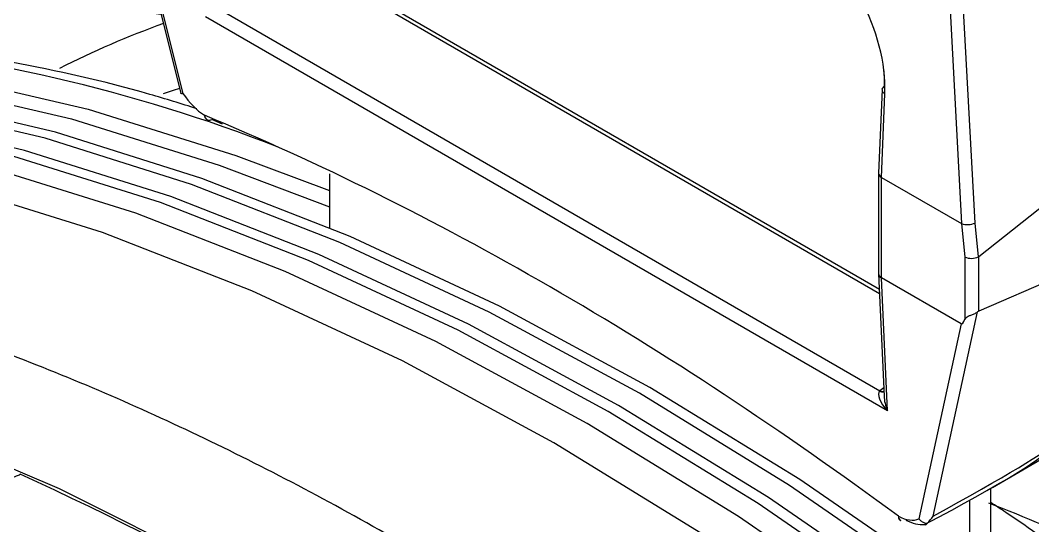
# Model space of a CAD drawing. Extents: x 17.3 to 113.1, y 4.8 to 84.5.
# Drawn here: x 80.384 to 81.413, y 68.89 to 69.403 of the extents above; entities that cross this region are included whole.
import ezdxf

# ---------------------------------------------------------------- set-up
doc = ezdxf.new("R2010")
doc.units = 0
doc.header["$MEASUREMENT"] = 0
doc.layers.add('OBJECT', color=7, linetype='CONTINUOUS')

msp = doc.modelspace()

# ---------------------------------------------------------------- linework, layer by layer
at = {"layer": 'OBJECT'}
for p, q in [((80.478, 69.6051), (80.5471, 69.3289)), ((80.4843, 69.5886), (80.5493, 69.3284)), ((81.3209, 69.5591), (81.3404, 69.1964)), ((81.354, 69.197), (81.3346, 69.5594)), ((81.257, 69.1253), (80.6847, 69.4557)), ((81.2568, 69.1296), (80.6903, 69.4566)), ((81.265, 69.0063), (80.5723, 69.4062)), ((80.5929, 69.4104), (81.2573, 69.0268)), ((81.2595, 69.3324), (81.2561, 69.2475)), ((81.259, 69.2434), (81.2625, 69.3283)), ((80.5894, 69.2975), (80.5788, 69.302)), ((81.3577, 69.1629), (81.4855, 69.2641)), ((80.6982, 69.2469), (80.6982, 69.1923)), ((81.2561, 69.2474), (81.2561, 69.1455)), ((81.259, 69.2434), (81.3403, 69.1964)), ((81.259, 69.1413), (81.259, 69.2434)), ((81.259, 69.2434), (81.259, 69.2434)), ((81.3575, 69.1628), (81.354, 69.197)), ((81.3403, 69.1964), (81.3437, 69.1625)), ((81.3437, 69.1625), (81.3437, 69.0992)), ((81.3577, 69.1077), (81.3577, 69.1629)), ((81.4855, 69.1625), (81.3577, 69.1077)), ((81.2561, 69.1453), (81.2616, 69.0213)), ((81.34, 69.0946), (81.259, 69.1413)), ((81.259, 69.1413), (81.259, 69.1413)), ((81.265, 69.0063), (81.259, 69.1413)), ((81.3116, 68.8996), (81.3566, 69.107)), ((81.34, 69.0946), (81.297, 68.8967)), ((81.2612, 69.0299), (81.2573, 69.0268)), ((81.3719, 68.9287), (81.4254, 68.9596)), ((81.37, 68.801), (81.37, 68.9276)), ((81.3488, 68.8168), (81.3488, 68.9157))]:
    msp.add_line(p, q, dxfattribs=at)
at = {"layer": 'OBJECT', "flags": 128}
for points in [[(79.7535, 69.3566), (79.8848, 69.3733), (80.021, 69.3772), (80.1615, 69.3684), (80.3058, 69.3468), (80.4531, 69.3125), (80.603, 69.2657), (80.6982, 69.23)], [(79.7366, 69.3468), (79.8679, 69.3635), (80.004, 69.3674), (80.1445, 69.3586), (80.2888, 69.337), (80.4362, 69.3027), (80.5861, 69.2559), (80.6982, 69.2133)], [(82.322, 67.837), (82.1914, 68.0035), (82.0561, 68.1628), (81.9165, 68.3145), (81.7733, 68.4578), (81.6271, 68.5922), (81.4784, 68.7171), (81.3278, 68.8321), (81.1759, 68.9366), (81.0235, 69.0302), (80.871, 69.1126), (80.7192, 69.1834), (80.5686, 69.2423), (80.4199, 69.2891), (80.2737, 69.3235), (80.1305, 69.3456), (79.9909, 69.355), (79.8556, 69.3519), (79.725, 69.3362)], [(82.3114, 67.8309), (82.1809, 67.9974), (82.0455, 68.1567), (81.906, 68.3084), (81.7628, 68.4517), (81.6165, 68.5861), (81.4678, 68.7111), (81.3172, 68.826), (81.1654, 68.9305), (81.013, 69.0242), (80.8605, 69.1065), (80.7087, 69.1773), (80.5581, 69.2362), (80.4094, 69.283), (80.2631, 69.3175), (80.1199, 69.3395), (79.9804, 69.3489), (79.845, 69.3458), (79.7145, 69.3301)], [(82.2797, 67.8126), (82.1491, 67.979), (82.0138, 68.1384), (81.8742, 68.2901), (81.7311, 68.4334), (81.5848, 68.5678), (81.4361, 68.6927), (81.2855, 68.8077), (81.1337, 68.9122), (80.9812, 69.0058), (80.8288, 69.0882), (80.6769, 69.159), (80.5264, 69.2179), (80.3776, 69.2647), (80.2314, 69.2991), (80.0882, 69.3211), (79.9486, 69.3306), (79.8133, 69.3275), (79.6827, 69.3118)], [(82.2902, 67.8187), (82.1597, 67.9851), (82.0243, 68.1445), (81.8848, 68.2962), (81.7416, 68.4395), (81.5953, 68.5739), (81.4466, 68.6988), (81.296, 68.8138), (81.1442, 68.9183), (80.9917, 69.0119), (80.8393, 69.0943), (80.6875, 69.1651), (80.5369, 69.224), (80.3882, 69.2708), (80.2419, 69.3052), (80.0987, 69.3272), (79.9592, 69.3367), (79.8238, 69.3336), (79.6933, 69.3179)], [(80.5459, 69.3337), (80.5392, 69.3315), (80.5292, 69.3281)], [(82.2681, 67.7875), (82.1369, 67.9558), (82.0007, 68.117), (81.8602, 68.2704), (81.7159, 68.4153), (81.5685, 68.5512), (81.4186, 68.6775), (81.2668, 68.7936), (81.1137, 68.8991), (80.96, 68.9936), (80.8063, 69.0766), (80.6532, 69.1478), (80.5014, 69.207), (80.3515, 69.2538), (80.2041, 69.2881), (80.0598, 69.3097), (79.9193, 69.3185), (79.7831, 69.3146), (79.6519, 69.2979)], [(82.2342, 67.7679), (82.1029, 67.9362), (81.9667, 68.0974), (81.8262, 68.2508), (81.682, 68.3957), (81.5346, 68.5316), (81.3847, 68.6579), (81.2329, 68.774), (81.0798, 68.8795), (80.9261, 68.974), (80.7723, 69.057), (80.6192, 69.1282), (80.4674, 69.1874), (80.3175, 69.2342), (80.1701, 69.2685), (80.0259, 69.2901), (79.8854, 69.2989), (79.7492, 69.295), (79.6179, 69.2783)], [(79.2715, 69.0913), (79.4008, 69.1166), (79.5356, 69.1288), (79.6751, 69.1278), (79.8189, 69.1136), (79.9663, 69.0864), (80.1166, 69.0462), (80.2693, 68.9932), (80.4236, 68.9276), (80.5789, 68.8497), (80.7345, 68.7598), (80.8898, 68.6584), (81.0441, 68.5459), (81.1968, 68.4226), (81.3471, 68.2893), (81.4945, 68.1464), (81.6382, 67.9945), (81.7778, 67.8344), (81.9125, 67.6667), (82.0419, 67.492)]]:
    msp.add_lwpolyline(points, dxfattribs=at)
at = {"layer": 'OBJECT'}
for centre, radius, start, end in [((80.3272, 68.034), 1.3891, 81.7241, 102.2728), ((80.8724, 68.4572), 1.0028, 110.0007, 116.5774), ((80.0596, 67.7769), 1.6079, 68.6106, 102.3673), ((81.2637, 69.3319), 0.00424, 116.3427, 173.2675), ((81.2642, 69.3327), 0.00467, 183.497, 248.2671), ((80.5755, 69.306), 0.00438, 174.2114, 232.5207), ((80.5769, 69.3069), 0.00587, 185.2571, 243.6917), ((80.5782, 69.3109), 0.01, 237.5368, 247.562), ((80.5762, 69.3067), 0.00531, 249.5835, 299.6877), ((81.2601, 69.0318), 0.00619, 240.2757, 281.9193), ((81.2605, 69.0327), 0.00673, 241.8552, 277.24), ((79.0793, 66.0654), 3.1586, 54.4029, 65.6025), ((80.6155, 66.9825), 2.0717, 62.111, 68.7011), ((81.2799, 68.8986), 0.00372, 167.8039, 227.389), ((81.2814, 68.8994), 0.00521, 180.7061, 238.1668), ((81.2833, 68.9039), 0.01, 233.5361, 242.6131)]:
    msp.add_arc(centre, radius, start, end, dxfattribs=at)
for centre, major_axis, ratio, start_param, end_param in [((81.1666, 69.3828), (-0.0623, 0.1198), 0.60894, 3.957684, 5.520884), ((81.1737, 69.3864), (-0.0574, 0.1112), 0.603746, 3.959299, 4.106767), ((80.5711, 69.345), (-0.0269, 0.0422), 0.545295, 1.616102, 2.277933), ((81.0518, 66.4492), (-1.8185, 2.8489), 0.545295, 5.325383, 5.621715), ((81.2661, 69.2472), (0.01, -0.0002), 0.560564, 3.130229, 3.938354), ((81.3474, 69.2003), (0.00997, 0.00077), 0.488179, 3.890606, 5.402688), ((81.3309, 69.3647), (-0.0096, 0.1683), 0.040833, 3.114829, 3.121183), ((81.3508, 69.1666), (0.01, 0.0005), 0.541019, 3.899966, 5.418402), ((81.3508, 69.2337), (-0.0063, 0.071), 0.108827, 3.186667, 3.212847), ((81.2661, 69.1456), (0.01, 0.00022), 0.594123, 3.128475, 3.913873), ((81.3508, 69.0813), (0.0081, 0.0264), 0.221629, 0.18544, 0.326042), ((81.3745, 69.2254), (0.0344, 0.1308), 0.060229, 3.125134, 3.425803), ((81.272, 69.0109), (-0.0149, 0.0157), 0.380974, 0.013228, 1.496887), ((81.2578, 69.0191), (0.00387, 0.00929), 0.470171, 0.81146, 0.86554), ((81.272, 69.0109), (-0.0071, 0.0202), 0.382697, 0.901278, 1.66057), ((80.9932, 68.7794), (0.4436, 0.1981), 0.067913, 5.453796, 6.175461), ((81.0126, 68.7606), (0.4232, 0.2148), 0.03328, 5.479991, 6.200656), ((81.2724, 68.9401), (-0.0269, 0.0422), 0.545295, 2.385972, 3.047804), ((81.2795, 68.9446), (-0.0319, 0.0508), 0.550739, 2.389651, 2.8703)]:
    msp.add_ellipse(centre, major_axis=major_axis, ratio=ratio, start_param=start_param, end_param=end_param, dxfattribs=at)
for points, knots in [([(80.5634, 69.313), (80.5475, 69.318), (80.4838, 69.338), (80.3745, 69.3616), (80.236, 69.3834), (80.1007, 69.3929), (79.9693, 69.3907), (79.8447, 69.3781), (79.7663, 69.3608), (79.7285, 69.3524)], [0, 0, 0, 0, 0.053516, 0.213812, 0.373923, 0.533762, 0.693241, 0.852279, 1, 1, 1, 1]), ([(80.5493, 69.3284), (80.5493, 69.3284), (80.5489, 69.3283), (80.548, 69.3283), (80.5472, 69.3284), (80.5472, 69.3288), (80.5472, 69.329)], [0, 0, 0, 0, 0.024859, 0.292654, 0.805236, 1, 1, 1, 1]), ([(81.9201, 67.8668), (81.8618, 67.9357), (81.7451, 68.0735), (81.5593, 68.2654), (81.3667, 68.4447), (81.1696, 68.607), (80.9716, 68.7503), (80.7722, 68.8753), (80.5709, 68.9818), (80.3714, 69.0675), (80.1771, 69.1315), (79.9876, 69.1744), (79.8011, 69.1978), (79.6818, 69.1949), (79.6221, 69.1934)], [0, 0, 0, 0, 0.082347, 0.164694, 0.249433, 0.334172, 0.416519, 0.498866, 0.583605, 0.668344, 0.750089, 0.831834, 0.915917, 1, 1, 1, 1]), ([(81.3437, 69.0992), (81.3443, 69.1001), (81.3453, 69.1017), (81.3483, 69.103), (81.3515, 69.1041), (81.3545, 69.1054), (81.356, 69.1065), (81.3566, 69.107)], [0, 0, 0, 0, 0.2815028, 0.4771484, 0.6724625, 0.8784612, 1, 1, 1, 1]), ([(80.3522, 68.956), (80.351, 68.9552), (80.3482, 68.9534), (80.3457, 68.95), (80.3453, 68.9461), (80.3475, 68.9425), (80.352, 68.9396), (80.3583, 68.9378), (80.3658, 68.9373), (80.3735, 68.938), (80.3797, 68.9398), (80.3828, 68.9414), (80.384, 68.942)], [0, 0, 0, 0, 0.073629, 0.179766, 0.286275, 0.393535, 0.501562, 0.610021, 0.718405, 0.826275, 0.933443, 1, 1, 1, 1]), ([(82.4532, 67.8365), (82.416, 67.8861), (82.3384, 67.9895), (82.2147, 68.1393), (82.0841, 68.2867), (81.9497, 68.4268), (81.8122, 68.5591), (81.672, 68.6834), (81.5295, 68.798), (81.4286, 68.8746), (81.3751, 68.91), (81.37, 68.9134)], [0, 0, 0, 0, 0.114883, 0.239354, 0.363847, 0.488369, 0.612923, 0.737513, 0.862142, 0.986814, 1, 1, 1, 1]), ([(81.3053, 68.8922), (81.3075, 68.8944), (81.3097, 68.8968), (81.3115, 68.8996), (81.3116, 68.8996)], [0, 0, 0, 0, 0.980022, 1, 1, 1, 1]), ([(81.297, 68.8967), (81.2971, 68.8967), (81.2975, 68.8962), (81.2987, 68.8949), (81.3011, 68.8932), (81.3036, 68.8924), (81.305, 68.8922), (81.3053, 68.8922)], [0, 0, 0, 0, 0.017183, 0.202292, 0.556604, 0.898384, 1, 1, 1, 1]), ([(81.3027, 68.8909), (81.3027, 68.8909), (81.3036, 68.8906), (81.3046, 68.8907), (81.3051, 68.8918), (81.3053, 68.8922)], [0, 0, 0, 0, 0.02118, 0.71712, 1, 1, 1, 1])]:
    msp.add_open_spline(points, degree=3, knots=knots, dxfattribs=at)

doc.saveas('drawing.dxf')
